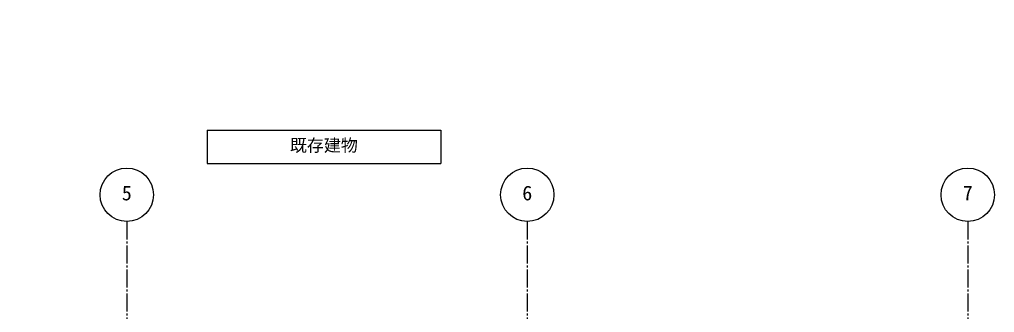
# Model space of a CAD drawing. Units: millimetres at full size. Extents: x -12803 to 120774, y -9413 to 101127.
# Drawn here: x 20602 to 35210, y 29836 to 34228 of the extents above; entities that cross this region are included whole.
import ezdxf
from ezdxf.enums import TextEntityAlignment as Align

# ---------------------------------------------------------------- set-up
doc = ezdxf.new("R2010")
doc.units = ezdxf.units.MM
doc.header["$LTSCALE"] = 30
doc.linetypes.add('CHAIN2', pattern=[12, 9, -1, 1, -1])
for name, color, linetype, lineweight in [('0-8_1-9', 7, 'Continuous', 15), ('0-9_1-1', 7, 'CHAIN2', 15), ('1-0_AIHO58-排水寸法・コメント', 1, 'Continuous', 60), ('3-6_AIHO56-排水接続', 7, 'Continuous', 15), ('9-1_配管－汚水１：硬質塩ビ管（ＤＶ）', 2, 'Continuous', 30)]:
    doc.layers.add(name, color=color, linetype=linetype, lineweight=lineweight)
doc.styles.add('ＭＳ ゴシック', font='')
doc.styles.get('ＭＳ ゴシック').set_extended_font_data('MS Gothic')

# ---------------------------------------------------------------- blocks, each defined once
blk = doc.blocks.new('グループ部品-698')
at = {"layer": '1-0_AIHO58-排水寸法・コメント'}
for p, q in [((8418.75, 33395.61), (8387.5, 33395.61)), ((8465.62, 33395.61), (8434.37, 33395.61))]:
    blk.add_line(p, q, dxfattribs=at)
blk.add_arc((8450, 33395.61), 15.62, 180, 0, dxfattribs=at)
blk = doc.blocks.new('グループ部品-699')
at = {"layer": '1-0_AIHO58-排水寸法・コメント'}
for p, q in [((8125.37, 33395.61), (8156.62, 33395.61)), ((8172.25, 33395.61), (8203.5, 33395.61))]:
    blk.add_line(p, q, dxfattribs=at)
blk.add_arc((8141, 33395.61), 15.62, 0, 180, dxfattribs=at)
blk = doc.blocks.new('グループ部品-700')
at = {"layer": '1-0_AIHO58-排水寸法・コメント'}
for p, q in [((8141, 23526.26), (8141, 33595.61)), ((8450, 21834.76), (8450, 33595.61)), ((8387.5, 33395.61), (8203.5, 33395.61))]:
    blk.add_line(p, q, dxfattribs=at)
for name in ['グループ部品-699', 'グループ部品-698']:
    blk.add_blockref(name, (0, 0), dxfattribs=at)
at = {"layer": '1-0_AIHO58-排水寸法・コメント', "style": 'ＭＳ ゴシック'}
blk.add_text('309', height=169.8, dxfattribs=at).set_placement((8506.05, 34009.52), align=Align.BOTTOM_LEFT)
blk = doc.blocks.new('グループ部品-701')
at = {"layer": '3-6_AIHO56-排水接続', "color": 1, "lineweight": 60}
for p, q in [((22710, 24791.26), (22710, 25011.26)), ((23180, 24791.26), (23180, 25011.26)), ((24090, 24791.26), (24090, 25011.26)), ((25060, 24791.26), (25060, 25011.26)), ((22600, 24901.26), (22820, 24901.26)), ((23070, 24901.26), (23290, 24901.26)), ((23980, 24901.26), (24200, 24901.26)), ((24950, 24901.26), (25170, 24901.26)), ((8040, 22229.76), (7820, 22229.76)), ((7930, 22119.76), (7930, 22339.76)), ((8450, 21964.76), (8450, 21744.76)), ((8560, 21854.76), (8340, 21854.76))]:
    blk.add_line(p, q, dxfattribs=at)
for centre in [(22710, 24901.26), (23180, 24901.26), (24090, 24901.26), (25060, 24901.26), (7930, 22229.76), (8450, 21854.76)]:
    blk.add_circle(centre, 70, dxfattribs=at)
at = {"layer": '1-0_AIHO58-排水寸法・コメント'}
blk.add_blockref('グループ部品-700', (0, 0), dxfattribs=at)

msp = doc.modelspace()

# ---------------------------------------------------------------- linework, layer by layer
at = {"layer": '0-8_1-9'}
for p, q in [((23412.42, 32570.21), (23412.42, 32070.21)), ((23412.42, 32070.21), (26912.42, 32070.21))]:
    msp.add_line(p, q, dxfattribs=at)
msp.add_lwpolyline([(23412.42, 32570.21), (26912.42, 32570.21), (26912.42, 32070.21)], dxfattribs=at)
at = {"layer": '0-9_1-1'}
for p, q in [((22210, 31201.26), (22210, 7187.12)), ((28210, 31201.26), (28210, 7187.12)), ((34810, 31201.26), (34810, 12715.3))]:
    msp.add_line(p, q, dxfattribs=at)
at = {"layer": '0-9_1-1', "linetype": 'Continuous'}
for centre in [(22210, 31601.26), (28210, 31601.26), (34810, 31601.26)]:
    msp.add_circle(centre, 400, dxfattribs=at)

# ---------------------------------------------------------------- block references
at = {"layer": '9-1_配管－汚水１：硬質塩ビ管（ＤＶ）'}
msp.add_blockref('グループ部品-701', (0, 0), dxfattribs=at)

# ---------------------------------------------------------------- texts
at = {"layer": '0-8_1-9', "style": 'ＭＳ ゴシック'}
msp.add_text('既存建物', height=186.6, dxfattribs=at).set_placement((24653.3, 32192.93), align=Align.BOTTOM_LEFT)
at = {"layer": '0-9_1-1', "style": 'ＭＳ ゴシック'}
for s, p in [('5', (22135, 31451.26)), ('6', (28135, 31451.26)), ('7', (34735, 31451.26))]:
    msp.add_text(s, height=219.9, dxfattribs=at).set_placement(p, align=Align.BOTTOM_LEFT)

doc.saveas('drawing.dxf')
